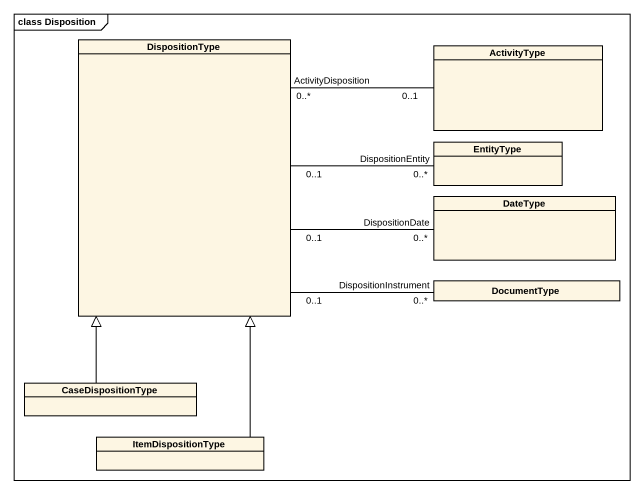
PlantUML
@startuml
mainframe class Disposition
hide circle
hide empty members
class DispositionType
class ActivityType
class EntityType
class DateType
class DocumentType
class CaseDispositionType
class ItemDispositionType
DispositionType "0..1" -right- "DispositionEntity\n0..*" EntityType
DispositionType "0..1" -right- "DispositionDate\n0..*" DateType
DispositionType "0..1" -right- "DispositionInstrument\n0..*" DocumentType
ActivityType "0..1" -left- "ActivityDisposition\n0..*" DispositionType
CaseDispositionType -up-|> DispositionType
ItemDispositionType -up-|> DispositionType
@enduml
